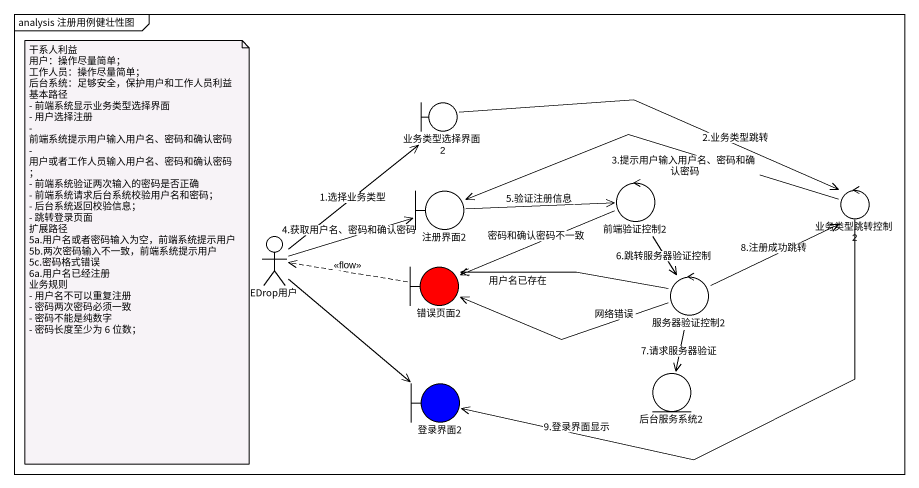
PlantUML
@startuml
mainframe analysis 注册用例健壮性图
boundary 业务类型选择界面2
boundary 注册界面2
control 前端验证控制2
control 业务类型跳转控制2
actor EDrop用户
boundary 错误页面2 #FF0000
control 服务器验证控制2
boundary 登录界面2 #0000FF
entity 后台服务系统2
业务类型选择界面2 -right-> 业务类型跳转控制2 : 2.业务类型跳转
注册界面2 -right-> 前端验证控制2 : 5.验证注册信息
前端验证控制2 -left-> 错误页面2 : 密码和确认密码不一致
前端验证控制2 --> 服务器验证控制2 : 6.跳转服务器验证控制
业务类型跳转控制2 -left-> 注册界面2 : 3.提示用户输入用户名、密码和确认密码
业务类型跳转控制2 -left-> 登录界面2 : 9.登录界面显示
EDrop用户 -up-> 业务类型选择界面2 : 1.选择业务类型
EDrop用户 -right-> 注册界面2 : 4.获取用户名、密码和确认密码
EDrop用户 --> 登录界面2
错误页面2 .left.> EDrop用户 : <<flow>>
服务器验证控制2 -right-> 业务类型跳转控制2 : 8.注册成功跳转
服务器验证控制2 -left-> 错误页面2 : 用户名已存在
服务器验证控制2 -left-> 错误页面2 : 网络错误
服务器验证控制2 --> 后台服务系统2 : 7.请求服务器验证
note as N1
  干系人利益
  用户：操作尽量简单；
  工作人员：操作尽量简单；
  后台系统：足够安全，保护用户和工作人员利益
  基本路径
  - 前端系统显示业务类型选择界面
  - 用户选择注册
  - 前端系统提示用户输入用户名、密码和确认密码
  - 用户或者工作人员输入用户名、密码和确认密码；
  - 前端系统验证两次输入的密码是否正确
  - 前端系统请求后台系统校验用户名和密码；
  - 后台系统返回校验信息；
  - 跳转登录页面
  扩展路径
  5a.用户名或者密码输入为空，前端系统提示用户
  5b.两次密码输入不一致，前端系统提示用户
  5c.密码格式错误
  6a.用户名已经注册
  业务规则
  - 用户名不可以重复注册
  - 密码两次密码必须一致
  - 密码不能是纯数字
  - 密码长度至少为 6 位数；
end note
@enduml
